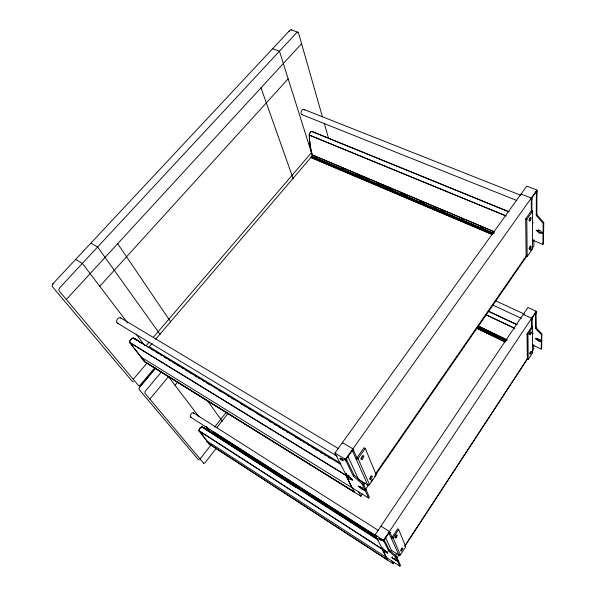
<?xml version="1.0" encoding="UTF-8"?>
<svg xmlns="http://www.w3.org/2000/svg" width="596" height="596" viewBox="0 0 596 596"><rect width="100%" height="100%" fill="white"/><g stroke="black" fill="none" stroke-linecap="round" stroke-linejoin="round"><path stroke-width="0.89" d="M533.778 345.486L533.77 348.936L532.75 350.493M533.904 240.553L533.897 245.902L530.723 250.499M532.288 344.831L541.198 349.085L541.317 341.568L539.894 340.89A1.602 0.693 31.8 0 1 538.479 341.009A1.602 0.693 31.8 0 1 537.07 339.556L535.67 338.565L537.07 339.228A1.609 0.693 31.8 0 1 538.493 339.109A1.609 0.693 31.8 0 1 539.902 340.569L541.324 341.24L541.786 340.532L541.898 333.991L536.191 327.889L536.028 312.058L535.543 312.788L535.715 328.597L541.429 334.706L541.324 341.24M532.161 239.957L542.859 244.435L543.03 233.453L541.31 232.745A1.922 1.028 32.6 0 1 539.589 233.192A1.922 1.028 32.6 0 1 537.89 231.337L536.191 230.637L536.199 230.16L537.897 230.861A1.922 1.028 32.6 0 1 539.618 230.414A1.922 1.028 32.6 0 1 541.317 232.269L543.038 232.984L543.194 223.381L536.266 215.521L536.378 193.015L535.715 191.651M383.563 549.736A4.485 1.237 -59.3 0 1 382.952 550.726L383.407 551.024A4.47 0.715 35.6 0 0 386.215 552.403L387.862 553.207L385.59 551.106A4.47 0.715 35.6 0 0 382.133 548.424L375.122 534.806L527.929 307.454L536.288 311.276L531.669 319.404M536.266 215.521L536.84 214.709L536.974 192.18L536.445 190.966M348.496 475.295A5.513 1.922 -59.3 0 1 347.088 477.754L347.632 478.089A5.483 1.117 36.1 0 0 350.94 479.445L351.007 479.467A2.198 0.447 36 0 0 352.877 480.152A2.198 0.447 36 0 0 350.701 478.178L349.971 477.448A5.483 1.117 36.1 0 0 345.673 474.103L334.922 453.005L526.775 186.086L536.981 190.057L536.981 190.832L531.021 199.094L531.341 199.757M531.893 199.325L531.289 200.174L531.893 198.729L531.319 197.932M532.124 318.942L531.632 319.68L531.639 319.292M536.84 214.709L543.761 222.561L543.604 232.172L543.038 232.984M352.772 451.41L353.525 450.151M133.012 346.686L129.697 341.955A3.271 1.982 -55.9 0 1 132.536 338.297M208.242 430.208A92.477 44.134 -53.2 0 0 201.955 426.907A2.876 1.423 -56.2 0 0 199.958 428.256A2.876 1.423 -56.2 0 0 198.878 430.781L209.323 444.184L199.027 430.342A2.727 1.348 -56.2 0 1 201.612 427.086L201.895 427.034A92.261 44.029 -53.2 0 1 208.153 430.334M312.267 154.908L312.006 153.924A92.015 45.296 -70.9 0 1 309.317 135.039L309.391 134.569A2.935 1.572 -69.4 0 1 311.984 131.574L508.917 211.885M389.307 533.427L389.903 532.414M347.431 477.895L346.336 474.96A3.777 1.311 -59.4 0 1 346.753 473.842M383.206 550.793L382.498 548.774A3.069 0.849 -59.3 0 1 382.848 547.895M384.01 550.026L383.414 551.039L383.966 550.108M399.894 566.2L400.46 565.328L398.27 560.531L397.696 561.41L399.894 566.2L206.566 440.682L209.278 444.132L393.144 563.719L394.165 562.162M541.198 349.085L541.66 348.384L541.779 340.852L541.317 341.568M396.712 558.273L399.26 554.384M404.863 545.824L527.147 359.053M405.146 545.765L527.661 358.606M539.902 340.569L540.363 339.862M539.894 340.89L540.363 340.182M385.225 536.914L391.423 550.302L398.992 555.167A1.05 1.028 -44.6 0 0 400.445 554.883L405.764 546.755L398.642 529.442L397.703 528.846L391.46 538.263A1.11 1.073 -36.3 0 0 392.995 537.957L398.642 529.442M528.205 359.537L532.601 352.817L532.571 327.346A1.021 0.857 0.1 0 0 532.139 326.183L527.035 333.879L527.326 359.112L528.205 359.537L527.952 334.311L532.571 327.346M397.696 561.41L391.907 557.662L397.599 561.201L398.173 560.322L396.265 556.135L389.359 550.138L384.077 539.559M397.599 561.201L395.684 557.022L388.771 551.032L389.359 550.138M391.907 557.662L392.481 556.783M535.67 338.893L536.132 338.185M537.07 339.228L537.54 338.521M395.401 555.517L396.929 553.177M532.757 346.179L533.778 344.63M537.07 339.556L537.532 338.848A1.602 0.7 31.8 0 0 538.754 340.204A1.602 0.7 31.8 0 0 540.311 340.361M395.684 557.022L396.265 556.135M541.429 334.706L541.898 333.991M386.23 552.403L386.811 551.524M390.484 551.732L391.423 550.302M531.163 318.681L531.654 317.944L532.124 318.54L532.139 327.13M388.771 551.032L383.466 540.475L536.288 311.276M383.593 540.587L384.204 539.671M398.992 555.167L388.741 532.727L389.352 531.811M531.781 318.063L531.505 319.054M535.543 312.788L535.946 311.939M383.705 540.699L384.316 539.782M388.883 532.846L389.493 531.937L389.911 532.511M531.409 318.927L531.9 318.19M383.809 540.803L389.642 531.915M383.898 540.892L384.509 539.976M389.113 533.07L389.717 532.161M531.58 319.173L532.072 318.435M535.677 313.019L536.169 312.282M383.973 540.982L384.584 540.065M389.188 533.159L389.791 532.243M531.632 319.277L532.124 318.54M535.73 313.123L536.214 312.393M384.04 541.064L384.651 540.147M535.767 313.235L536.251 312.498M384.122 541.205L384.696 540.222M535.789 313.429L536.273 312.602M535.715 328.597L536.191 327.889M362.428 493.898L360.841 496.2L144.56 361.765L140.649 356.788L368.596 498.055L369.311 497.019L365.959 489.666L364.774 488.936M542.859 244.435L543.41 243.63L543.597 232.649L543.03 233.453M347.84 456.193L358.598 479.437L367.747 485.032A1.289 1.207 -28 0 0 369.535 484.667L376.232 474.982L365.281 448.363L364.126 447.685L356.14 458.987A1.378 1.266 -26.6 0 0 358.054 458.592L365.281 448.363M532.489 248.875L532.444 211.409A1.244 0.954 -3.9 0 0 531.915 210.12L525.687 218.941L526.126 256.101L527.177 256.556L532.489 248.875A1.17 0.924 -2.9 0 0 532.511 248.048M375.331 474.066L526.67 255.311M365.601 489.309L368.775 484.712M370.891 481.65L372.478 479.355M374.601 476.293L527.542 255.088M368.596 498.055L365.229 490.724L363.456 489.629A2.19 0.44 35.8 0 1 362.063 489.316A2.19 0.44 35.8 0 1 359.939 487.461L358.047 486.068L359.79 487.141A2.19 0.44 35.8 0 1 361.191 487.453A2.19 0.44 35.8 0 1 363.307 489.309L365.08 490.404L365.81 489.346L362.867 482.887L354.113 475.087L346.008 458.667M365.229 490.724L365.959 489.666M334.46 479.601L354.255 491.953L346.105 475.563L129.533 342.506A3.449 2.086 -55.9 0 1 130.8 339.407A3.449 2.086 -55.9 0 1 133.407 338.029A111.683 64.949 -50.7 0 1 139.851 341.754M537.897 230.861L538.456 230.056A1.922 1.036 32.6 0 1 538.516 229.78M365.08 490.404L362.122 483.959L362.867 482.887M543.194 223.381L543.761 222.561M359.939 487.461L360.677 486.41M537.89 231.337L538.449 230.533A1.922 1.028 32.6 0 0 539.492 232.023A1.922 1.028 32.6 0 0 541.362 232.544M363.605 485.122L365.199 482.827M532.31 241.954L533.904 239.659M362.122 483.959L353.368 476.167L354.113 475.087M350.955 479.43L351.677 478.394M527.177 256.556L526.812 219.395L532.444 211.409M348.34 476.979L347.647 478.119L348.399 476.889A5.513 1.922 -59.4 0 0 349.047 475.63M353.368 476.167L345.665 460.209L346.447 459.099M536.162 192.27L536.758 191.428M345.784 460.343L346.567 459.24M367.747 485.032L352.482 450.874L353.264 449.771L352.594 449.146M531.23 199.429L531.833 198.587M536.244 192.426L536.84 191.584M352.579 450.993L353.264 449.771M345.889 460.47L346.671 459.367M536.303 192.583L536.899 191.741M345.971 460.589L346.76 459.486M536.34 192.731L536.936 191.89M346.097 460.805L346.835 459.59M536.378 193.015L536.966 192.039M353.13 449.377L345.665 459.881L345.412 459.345L536.981 190.057M352.787 449.302L352.005 450.405L352.482 450.874M535.968 191.957L536.564 191.115M345.665 460.209L346.313 458.965M536.072 192.113L536.668 191.271M352.348 450.725L353.13 449.622M531.14 199.265L531.736 198.416M216.348 448.214L205.329 462.362A1.915 0.901 -55.7 0 1 203.564 463.159M200.047 458.965L211.282 444.609M212.31 433.374L213.457 431.914L212.504 433.054M216.907 427.533L227.814 413.661M211.781 430.699L210.656 432.13L206.201 426.274M214.59 427.131L226.502 412.022M175.038 385.284L177.913 381.805M149.864 399.097L168.504 376.679L198.893 416.656M161.494 371.859L145.715 390.708A2.242 1.259 -55 0 0 145.096 393.42L203.564 463.159M155.645 368.231L139.881 386.968A2.235 1.266 -54.8 0 0 139.278 389.665L198.408 459.725A1.907 0.909 -55.6 0 0 199.101 459.821M154.878 367.68L140.626 384.599A2.28 1.304 -54.9 0 1 138.309 385.321L59.287 291.042A2.719 1.892 -54.3 0 1 59.898 287.585L296.644 32.691A2.429 1.363 -74.4 0 1 298.551 33.056L322.443 116.898M155.087 368.276L139.203 387.653M133.258 379.287L146.944 363.158M492.289 234.533L310.896 157.493L311.768 156.323A1.05 0.559 -68.4 0 0 312.155 154.915L311.909 154.029A92.224 45.4 -70.9 0 1 309.22 135.091A3.099 1.654 -69.4 0 1 310.434 132.23A3.099 1.654 -69.4 0 1 312.304 131.522L509.006 211.729M148.508 347.58L152.136 343.333M155.765 339.087L312.371 155.765M146.117 345.74L149.127 342.223M153.336 337.299L311.432 152.673L279.457 51.196L272.633 48.716M99.77 286.274L288.159 78.821M66.365 299.49L301.583 43.694M288.866 31.245L289.351 31.29M132.953 338.2L133.333 338.185M291.049 29.837L297.858 32.206M303.848 109.418L520.397 195.115M301.68 114.536L516.851 200.517M525.687 218.941L526.812 219.395M309.317 135.039L506.078 215.864M309.22 135.091L505.989 215.931M312.244 154.811L494.665 231.911M312.155 154.915L494.665 232.008M314.956 156.822L316.67 157.545M341.478 168.05L344.041 169.13M356.877 174.561L359.44 175.649M361.154 176.371L363.716 177.459M365.43 178.182L368 179.269M376.553 182.89L379.116 183.978M380.829 184.7L383.392 185.788M385.105 186.511L387.676 187.598M389.382 188.321L391.952 189.409M400.505 193.03L407.351 195.92M419.323 200.994L424.456 203.161M434.722 207.512L436.436 208.235M441.569 210.403L444.132 211.491M461.244 218.732L463.807 219.82M480.92 227.061L483.483 228.149M311.768 156.323L494.144 233.498M493.175 233.297L311.805 156.428L312.505 156.077M311.283 157.039L492.668 234.005M310.859 157.389L492.281 234.429M495.738 300.868L524.405 314.107M492.758 305.048L521.366 318.353M488.645 311.261L517.194 324.671M488.578 311.395L516.278 324.41M527.035 333.879L527.952 334.311M486.224 314.815L514.773 328.307M486.15 314.882L514.706 328.374M478.663 326.161L507.181 339.951M478.588 326.265L507.107 339.988M478.633 326.839L506.287 340.152M477.411 326.995L505.907 340.726M477.307 327.062L505.81 340.86M476.889 327.748L505.386 341.493M505.073 341.888L476.569 328.128L505.073 341.962M90.89 243.22L97.617 246.975L160.182 334.512M75.662 259.521L82.367 263.387L127.686 322.987M120.578 317.795L338.29 448.512M334.922 453.005L345.412 459.345M344.928 460.097L344.488 459.173L345.665 459.881M117.308 323.047L337.09 456.163M149.231 346.745L340.763 463.345M133.407 338.029L340.487 464.232M134.919 339.154L137.296 340.607M139.68 342.059L142.057 343.512M143.643 344.473L145.23 345.442M147.614 346.894L149.201 347.863M151.578 349.316L153.962 350.761M156.338 352.214L158.722 353.666M160.309 354.635L161.896 355.596M164.273 357.049L166.656 358.501M169.033 359.954L170.62 360.915M172.996 362.368L175.38 363.821M176.967 364.789L180.141 366.719M181.728 367.687L183.315 368.656M185.691 370.109L187.278 371.077M189.662 372.522L192.039 373.975M194.423 375.428L196.799 376.881M198.386 377.849L199.973 378.81M202.357 380.263L204.733 381.716M206.32 382.684L208.697 384.129M219.015 390.417L221.392 391.87M227.739 395.737L229.326 396.705M231.71 398.158L233.297 399.126M240.434 403.477L242.81 404.93M244.397 405.898L245.984 406.867M248.368 408.312L249.955 409.281M257.092 413.631L259.476 415.084M261.063 416.053L262.65 417.021M269.787 421.372L271.374 422.34M273.75 423.793L276.134 425.239M278.511 426.691L280.895 428.144M282.482 429.113L284.069 430.081M286.445 431.526L288.032 432.495M295.176 436.846L297.553 438.298M299.14 439.267L300.727 440.235M303.111 441.681L304.69 442.649M307.864 444.586L309.451 445.555M311.835 447.007L314.211 448.453M315.798 449.421L317.385 450.39M320.559 452.327L322.145 453.288M324.529 454.741L326.116 455.709M328.493 457.162L330.08 458.13M129.667 342.395L346.231 475.422M142.489 358.829L144.716 361.683L287.816 450.613M289.395 451.597L332.873 478.618M145.573 362.256L354.255 491.953M404.87 546.189L405.764 546.755M193.357 412.797L378.475 530.514M375.122 534.806L383.846 540.617L382.893 540.006L383.168 540.594M190.713 417.178L375.629 535.543M213.353 431.854L376.598 536.407M213.018 432.398L376.218 536.974M212.459 432.987L377.246 538.687M212.385 433.203L214.731 434.7M216.296 435.706L220.2 438.209M221.757 439.215L224.886 441.219M226.443 442.217L229.564 444.221M231.129 445.227L239.719 450.732M241.283 451.738L253.777 459.754M255.334 460.753L263.149 465.767M265.488 467.271L268.61 469.275M270.174 470.274L277.982 475.288M280.329 476.785L283.45 478.789M285.007 479.795L288.136 481.799M289.693 482.797L292.822 484.801M295.162 486.306L298.283 488.31M299.848 489.309L302.969 491.313M304.534 492.318L308.437 494.822M310.002 495.827L313.123 497.831M314.688 498.83L317.81 500.834M319.367 501.839L327.956 507.345M329.521 508.351L331.868 509.856M334.207 511.353L346.701 519.369M349.047 520.874L356.073 525.381M358.412 526.886L366.22 531.9M368.566 533.398L370.906 534.903M373.252 536.407L376.374 538.412M201.955 426.907L378.348 540.125M201.895 427.034L295.549 487.163M198.982 430.685L382.401 549.132M198.878 430.781L382.304 549.251L387.661 559.987L209.367 444.013M380.755 538.978L381.127 539.224M386.849 551.553L387.229 551.807M395.595 559.152L394.232 558.094M382.893 540.006L383.466 540.475M344.488 459.173L345.531 460.075M144.716 361.683L129.533 342.506M134.13 348.109L141.371 357.399M52.686 284.724L52.843 283.823L289.827 30.314A2.414 1.378 -74.7 0 1 291.437 30.091M136.03 333.969L144.955 345.71M207.393 400.557L222.256 421.357M353.465 450.04L353.547 450.315M117.68 243.69L170.821 322.056M347.088 477.754L352.012 487.781M382.952 550.726L386.178 557.297M358.829 492.005L360.841 496.2M391.825 560.963L393.144 563.719M342.663 443.141L342.409 442.59L352.892 448.833L357.339 458.883M381.097 526.506L380.933 526.156L389.493 531.572L392.473 538.307M358.054 458.592L369.535 484.667M392.995 537.957L400.445 554.883M261.003 87.821L293.202 178.755M324.224 123.141L328.545 138.324M521.075 194.795L521.06 194.028L531.289 198.066L531.327 212.236M523.273 314.919L523.258 314.397L531.625 318.271L531.654 327.86M531.893 198.729L531.915 211.401M118.388 323.159A3.092 1.952 -56.1 0 1 116.578 321.386A3.092 1.952 -56.1 0 1 118.679 318.011A3.092 1.952 -56.1 0 1 121.211 318.622M134.681 338.833A111.422 64.8 -50.7 0 1 139.747 341.903M141.021 342.633A111.683 64.949 -50.7 0 1 142.161 343.549M346.105 475.563A3.986 1.386 -59.4 0 1 346.663 473.857M343.199 459.449A2.175 0.469 36.2 0 1 342.767 459.211M342.305 458.913A2.175 0.469 36.2 0 1 341.851 458.57M362.785 488.266A2.19 0.447 35.8 0 1 362.323 487.96M361.861 487.625A2.19 0.447 35.8 0 1 361.444 487.275M351.186 478.379A5.476 1.125 36.1 0 1 348.384 477.068M371.152 476.003A2.146 0.7 -59.8 0 1 369.974 478.297M362.562 455.836A2.257 0.782 -59.9 0 1 360.975 458.6M302.492 114.588A2.794 1.527 -70.5 0 1 301.047 113.009A2.794 1.527 -70.5 0 1 302.44 109.716A2.794 1.527 -70.5 0 1 304.37 110.163M532.481 221.935A1.93 1.043 33.1 0 1 532.481 223.597M530.135 245.805A1.915 0.551 -65.4 0 1 528.995 248.83M529.993 217.786A2.012 0.603 -66.1 0 1 529.054 220.043M133.459 381.753A2.272 1.311 -54.8 0 1 132.416 381.537L52.619 286.989A2.704 1.9 -54.1 0 1 53.223 283.54M191.502 417.148A2.57 1.311 -56.2 0 1 190.251 415.993A2.57 1.311 -56.2 0 1 191.949 413.17A2.57 1.311 -56.2 0 1 193.789 413.356M208.935 430.953A92.261 44.029 -53.2 0 1 209.68 431.608M209.017 430.833A92.477 44.134 -53.2 0 1 209.77 431.489M382.304 549.251A3.241 0.894 -59.3 0 1 382.781 547.925M386.35 551.427A4.47 0.723 35.6 0 1 383.995 550.16M401.846 548.052A1.751 0.454 -59.6 0 1 400.885 549.914M396.258 534.932A1.825 0.499 -59.6 0 1 395.52 536.504M395.26 536.869A1.825 0.499 -59.6 0 1 394.753 537.398M532.601 332.538A1.609 0.7 32.1 0 1 532.601 333.678M532.556 351.983A0.969 0.827 1.4 0 1 532.601 352.817M530.455 351.99A1.565 0.38 -63.5 0 1 530.112 352.72M529.911 353.055A1.565 0.38 -63.5 0 1 529.516 353.547M530.477 332.218A1.632 0.41 -63.8 0 1 530.187 332.963M529.993 333.343A1.632 0.41 -63.8 0 1 529.576 333.969M345.971 473.678L345.673 474.103L345.971 473.678M378.907 538.553L381.701 540.624L378.907 538.553M340.279 458.972A2.183 0.469 36.2 0 0 343.289 460.797A2.183 0.469 36.2 0 0 341.188 458.637A2.183 0.469 36.2 0 0 340.279 458.972M362.115 459.285A2.257 0.782 -59.9 0 0 363.687 455.843A2.257 0.782 -59.9 0 0 361.474 457.78A2.257 0.782 -59.9 0 0 362.115 459.285M370.734 479.303A2.146 0.7 -59.8 0 0 372.239 476.04A2.146 0.7 -59.8 0 0 370.161 477.94A2.146 0.7 -59.8 0 0 370.734 479.303M530.157 220.498A2.019 0.603 -66 0 0 531.006 217.451A2.019 0.603 -66 0 0 529.3 219.872A2.019 0.603 -66 0 0 530.157 220.498M530.291 248.972A1.915 0.551 -65.4 0 0 531.103 246.118A1.915 0.551 -65.4 0 0 529.471 248.472A1.915 0.551 -65.4 0 0 530.291 248.972M395.923 537.771A1.825 0.499 -59.6 0 0 397.204 535.044A1.825 0.499 -59.6 0 0 395.513 536.802A1.825 0.499 -59.6 0 0 395.923 537.771M401.533 550.786A1.751 0.454 -59.6 0 0 402.762 548.178A1.751 0.454 -59.6 0 0 401.153 549.892A1.751 0.454 -59.6 0 0 401.533 550.786M530.485 334.408A1.632 0.41 -63.8 0 0 531.476 331.897A1.632 0.41 -63.8 0 0 530.12 333.574A1.632 0.41 -63.8 0 0 530.485 334.408M530.582 353.763A1.565 0.38 -63.5 0 0 531.535 351.364A1.565 0.38 -63.5 0 0 530.231 353.011A1.565 0.38 -63.5 0 0 530.582 353.763"/></g></svg>
